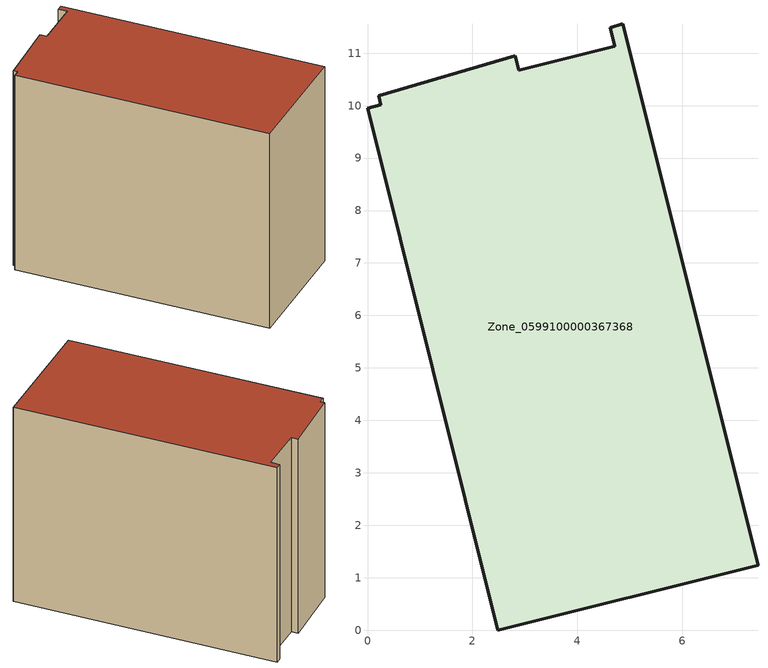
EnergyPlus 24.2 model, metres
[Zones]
Zone_0599100000367368
 floor ground (C_G): 4.87,11.56 7.45,1.24 2.49,0 0,9.95 0.25,10.01 0.21,10.19 2.81,10.96 2.88,10.67 4.72,11.13 4.63,11.49 z0
 wall outside (C_F): 2.49,0 7.45,1.24 4.87,11.56 4.63,11.49 4.72,11.13 2.88,10.67 2.81,10.96 0.21,10.19 0.25,10.01 0,9.95 2.49,0 z0:8.46
 roof outside (C_R): 7.45,1.24 4.87,11.56 4.63,11.49 4.72,11.13 2.88,10.67 2.81,10.96 0.21,10.19 0.25,10.01 0,9.95 2.49,0 z8.46
[BUILDING]
Pand.0599100000367368: North Axis=0; Terrain=City; Loads Convergence Tolerance Value=0.04; Temperature Convergence Tolerance Value=0.4; Solar Distribution=FullExterior; Maximum Number of Warmup Days=25; Minimum Number of Warmup Days=1
[Site:Location]
Rotterdam.The.Hague.AP_ZH_NLD Design_Conditions: Latitude=51.96; Longitude=4.45; Time Zone=1; Elevation=-4.5
[SITE:GROUNDTEMPERATURE:BUILDINGSURFACE]
18, 18, 18, 18, 18, 18, 18, 18, 18, 18, 18, 18
[MATERIAL] Thermal Absorptance=0.9; Solar Absorptance=0.7; Visible Absorptance=0.7
Name | Roughness | Thickness | Conductivity | Density | Specific Heat
G.TI.1992-2005 | MediumSmooth | 0.15 | 0.06 | 540 | 1210
F.TI.1992-2005 | Rough | 0.3 | 0.12 | 1920 | 840
R.TI.1992-2005 | MediumRough | 0.2 | 0.08 | 1500 | 1000
[CONSTRUCTION]
C_G: G.TI.1992-2005
C_F: F.TI.1992-2005
C_R: R.TI.1992-2005
[ZONE]
Zone_0599100000367368: Type=1; Multiplier=1; Ceiling Height=Autocalculate; Volume=Autocalculate; Floor Area=autocalculate; Part of Total Floor Area=Yes
[ZONEINFILTRATION:DESIGNFLOWRATE]
Infil_Zone_0599100000367368: Zone or ZoneList or Space or SpaceList=Zone_0599100000367368; Schedule=AlwaysOn; Design Flow Rate Calculation Method=Flow/Area; Flow Rate per Floor Area=0.0015; Constant Term Coefficient=1; Temperature Term Coefficient=0; Velocity Term Coefficient=0; Velocity Squared Term Coefficient=0
[HVACTEMPLATE:ZONE:IDEALLOADSAIRSYSTEM]
Zone_0599100000367368: Maximum Heating Supply Air Temperature=50; Minimum Cooling Supply Air Temperature=13; Maximum Heating Supply Air Humidity Ratio=0.0156; Minimum Cooling Supply Air Humidity Ratio=0.0077; Heating Limit=NoLimit; Cooling Limit=NoLimit; Dehumidification Control Type=ConstantSensibleHeatRatio; Cooling Sensible Heat Ratio=0.7; Dehumidification Setpoint=60; Humidification Control Type=None; Humidification Setpoint=30; Outdoor Air Method=None; Outdoor Air Flow Rate per Person=0.00944; Outdoor Air Flow Rate per Zone Floor Area=0; Outdoor Air Flow Rate per Zone=0; Demand Controlled Ventilation Type=None; Outdoor Air Economizer Type=NoEconomizer; Heat Recovery Type=None; Sensible Heat Recovery Effectiveness=0.7; Latent Heat Recovery Effectiveness=0.65
[ZONECONTROL:THERMOSTAT]
ThermostatControl_Zone_0599100000367368: Zone or ZoneList=Zone_0599100000367368; Control Type Schedule=DualSetpointControlType; Control 1=Thermostat_Zone_0599100000367368; Temperature Difference Between Cutout And Setpoint=0
[THERMOSTATSETPOINT:DUALSETPOINT]
Thermostat_Zone_0599100000367368: Heating Setpoint Temperature Schedule=HeatingSetpoint_Zone_0599100000367368; Cooling Setpoint Temperature Schedule=CoolingSetpoint_Zone_0599100000367368
[SCHEDULE:COMPACT]
HeatingSetpoint_Zone_0599100000367368: Through: 12/31, For: AllDays, Until: 24:00, 21
CoolingSetpoint_Zone_0599100000367368: Through: 12/31, For: AllDays, Until: 24:00, 24
DualSetpointControlType: Through: 12/31, For: AllDays, Until: 24:00, 4
AlwaysOn: Through: 12/31, For: AllDays, Until: 24:00, 1
